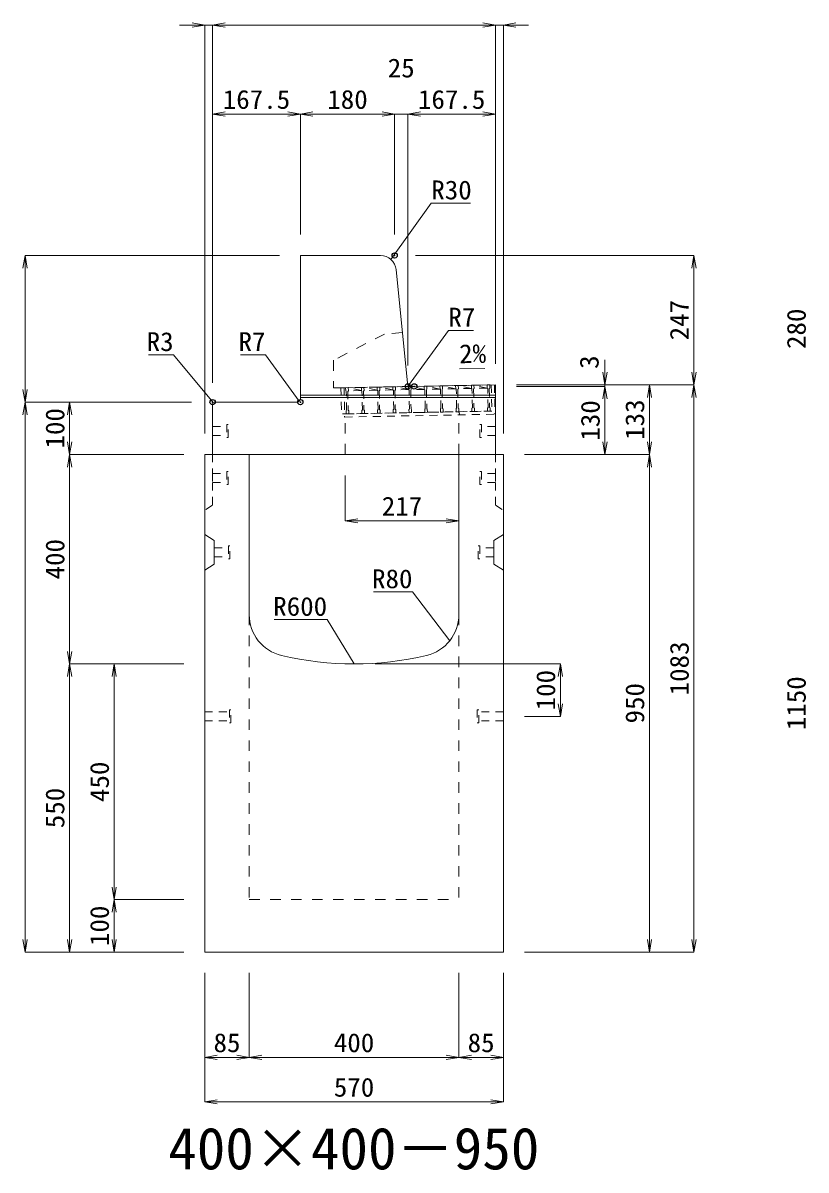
# Model space of a CAD drawing. Units: millimetres at full size; some dimension numbers follow another scale. Extents: x -18734 to 51600, y -18820 to 17820.
# Drawn here: x 31918 to 33413, y 11234 to 13424 of the extents above; entities that cross this region are included whole.
import ezdxf
from ezdxf.enums import TextEntityAlignment as Align

# ---------------------------------------------------------------- set-up
doc = ezdxf.new("R2010")
doc.units = ezdxf.units.MM
doc.header["$LTSCALE"] = 20
doc.header["$PDMODE"] = 32
doc.header["$PDSIZE"] = 10
doc.linetypes.add('USER1', pattern=[2, 1, -1])
doc.linetypes.add('USER2', pattern=[1.35, 0.75, -0.6])
for name, color, linetype, lineweight in [('インサート', 3, 'USER2', 9), ('グレーチング', 7, 'USER2', 5), ('受枠', 3, 'USER2', 9), ('寸法線', 7, 'Continuous', 13), ('引出線', 4, 'Continuous', 13), ('本体', 2, 'Continuous', 13), ('目地', 132, 'Continuous', 5)]:
    doc.layers.add(name, color=color, linetype=linetype, lineweight=lineweight)
doc.layers.add('作業エリア', color=11, linetype='Continuous')
doc.layers.add('文字', color=7, linetype='Continuous')
doc.styles.add('ＭＳ 明朝', font='')
doc.styles.get('ＭＳ 明朝').set_extended_font_data('MS Mincho')

# ---------------------------------------------------------------- blocks, each defined once
blk = doc.blocks.new('open_arrow')
at = {"color": 0, "linetype": 'Continuous', "lineweight": -2}
blk.add_lwpolyline([(7.5, 1.25), (0, 0), (7.5, -1.25)], dxfattribs=at)

msp = doc.modelspace()

# ---------------------------------------------------------------- linework, layer by layer
at = {"layer": 'インサート'}
for p, q in [((32280, 12653.5), (32307, 12653.5)), ((32280, 12653.5), (32280, 12636.5)), ((32310, 12657.5), (32307, 12657.5)), ((32307, 12657.5), (32307, 12632.5)), ((32310, 12632.5), (32310, 12657.5)), ((32790, 12657.5), (32793, 12657.5)), ((32790, 12632.5), (32790, 12657.5)), ((32793, 12657.5), (32793, 12632.5)), ((32820, 12653.5), (32793, 12653.5)), ((32820, 12653.5), (32820, 12636.5)), ((32280, 12636.5), (32307, 12636.5)), ((32307, 12632.5), (32310, 12632.5)), ((32793, 12632.5), (32790, 12632.5)), ((32820, 12636.5), (32793, 12636.5)), ((32280, 12563.5), (32307, 12563.5)), ((32280, 12563.5), (32280, 12546.5)), ((32310, 12567.5), (32307, 12567.5)), ((32307, 12567.5), (32307, 12542.5)), ((32310, 12542.5), (32310, 12567.5)), ((32790, 12567.5), (32793, 12567.5)), ((32790, 12542.5), (32790, 12567.5)), ((32793, 12567.5), (32793, 12542.5)), ((32820, 12563.5), (32793, 12563.5)), ((32820, 12563.5), (32820, 12546.5)), ((32280, 12546.5), (32307, 12546.5)), ((32307, 12542.5), (32310, 12542.5)), ((32793, 12542.5), (32790, 12542.5)), ((32820, 12546.5), (32793, 12546.5)), ((32283.2, 12421.5), (32310.2, 12421.5)), ((32283.2, 12421.5), (32283.2, 12404.5)), ((32313.2, 12425.5), (32310.2, 12425.5)), ((32310.2, 12425.5), (32310.2, 12400.5)), ((32313.2, 12400.5), (32313.2, 12425.5)), ((32786.8, 12425.5), (32789.8, 12425.5)), ((32786.8, 12400.5), (32786.8, 12425.5)), ((32789.8, 12425.5), (32789.8, 12400.5)), ((32816.8, 12421.5), (32789.8, 12421.5)), ((32816.8, 12421.5), (32816.8, 12404.5)), ((32283.2, 12404.5), (32310.2, 12404.5)), ((32310.2, 12400.5), (32313.2, 12400.5)), ((32789.8, 12400.5), (32786.8, 12400.5)), ((32816.8, 12404.5), (32789.8, 12404.5)), ((32315, 12112.5), (32312, 12112.5)), ((32312, 12112.5), (32312, 12087.5)), ((32315, 12087.5), (32315, 12112.5)), ((32788, 12112.5), (32785, 12112.5)), ((32785, 12112.5), (32785, 12087.5)), ((32788, 12087.5), (32788, 12112.5)), ((32265, 12108.5), (32312, 12108.5)), ((32265, 12108.5), (32265, 12091.5)), ((32265, 12091.5), (32312, 12091.5)), ((32835, 12108.5), (32788, 12108.5)), ((32835, 12091.5), (32788, 12091.5)), ((32835, 12091.5), (32835, 12108.5)), ((32312, 12087.5), (32315, 12087.5)), ((32785, 12087.5), (32788, 12087.5))]:
    msp.add_line(p, q, dxfattribs=at)
at = {"layer": 'グレーチング'}
for p, q in [((32533.97, 12727.46), (32808.92, 12732.79)), ((32564.08, 12722.05), (32538.97, 12727.56)), ((32594.07, 12722.63), (32568.96, 12728.14)), ((32624.07, 12723.21), (32598.96, 12728.72)), ((32654.06, 12723.79), (32628.95, 12729.3)), ((32684.06, 12724.37), (32658.95, 12729.88)), ((32714.05, 12724.95), (32688.94, 12730.46)), ((32744.05, 12725.53), (32718.93, 12731.04)), ((32744.05, 12725.53), (32719.05, 12725.05)), ((32774.04, 12726.11), (32748.93, 12731.62)), ((32774.04, 12726.11), (32749.05, 12725.63)), ((32804.04, 12726.69), (32778.92, 12732.2)), ((32804.04, 12726.69), (32779.04, 12726.21)), ((32564.08, 12722.05), (32539.08, 12721.56)), ((32594.07, 12722.63), (32569.08, 12722.14)), ((32624.07, 12723.21), (32599.07, 12722.72)), ((32654.06, 12723.79), (32629.07, 12723.3)), ((32684.06, 12724.37), (32659.06, 12723.88)), ((32714.05, 12724.95), (32689.06, 12724.46)), ((32534.94, 12677.47), (32809.89, 12682.79))]:
    msp.add_line(p, q, dxfattribs=at)
for points in [[(32533.97, 12727.46), (32538.97, 12727.56), (32539.08, 12721.56), (32538.1, 12720.54), (32538.8, 12684.55), (32539.82, 12683.57), (32539.94, 12677.57), (32534.94, 12677.47), (32534.82, 12683.47), (32535.8, 12684.49), (32535.1, 12720.48), (32534.09, 12721.47)], [(32568.8, 12685.13), (32569.81, 12684.15), (32569.93, 12678.15), (32564.93, 12678.05), (32564.82, 12684.05), (32565.8, 12685.07), (32565.1, 12721.07), (32564.08, 12722.05), (32563.96, 12728.04), (32568.96, 12728.14), (32569.08, 12722.14), (32568.1, 12721.12)], [(32598.79, 12685.71), (32599.81, 12684.73), (32599.92, 12678.73), (32594.93, 12678.63), (32594.81, 12684.63), (32595.79, 12685.65), (32595.09, 12721.65), (32594.07, 12722.63), (32593.96, 12728.62), (32598.96, 12728.72), (32599.07, 12722.72), (32598.09, 12721.7)], [(32628.78, 12686.29), (32629.8, 12685.31), (32629.92, 12679.31), (32624.92, 12679.21), (32624.8, 12685.21), (32625.78, 12686.23), (32625.09, 12722.23), (32624.07, 12723.21), (32623.95, 12729.21), (32628.95, 12729.3), (32629.07, 12723.3), (32628.09, 12722.28)], [(32658.78, 12686.87), (32659.8, 12685.89), (32659.91, 12679.89), (32654.91, 12679.8), (32654.8, 12685.79), (32655.78, 12686.81), (32655.08, 12722.81), (32654.06, 12723.79), (32653.95, 12729.79), (32658.95, 12729.88), (32659.06, 12723.88), (32658.08, 12722.86)], [(32685.77, 12687.39), (32685.08, 12723.39), (32684.06, 12724.37), (32683.94, 12730.37), (32688.94, 12730.46), (32689.06, 12724.46), (32688.08, 12723.45), (32688.77, 12687.45), (32689.79, 12686.47), (32689.91, 12680.47), (32684.91, 12680.38), (32684.79, 12686.37)], [(32715.77, 12687.97), (32715.07, 12723.97), (32714.05, 12724.95), (32713.94, 12730.95), (32718.93, 12731.04), (32719.05, 12725.05), (32718.07, 12724.03), (32718.77, 12688.03), (32719.79, 12687.05), (32719.9, 12681.05), (32714.9, 12680.96), (32714.79, 12686.96)], [(32749.05, 12725.63), (32748.06, 12724.61), (32748.76, 12688.61), (32749.78, 12687.63), (32749.9, 12681.63), (32744.9, 12681.54), (32744.78, 12687.54), (32745.76, 12688.56), (32745.07, 12724.55), (32744.05, 12725.53), (32743.93, 12731.53), (32748.93, 12731.62)], [(32779.04, 12726.21), (32778.06, 12725.19), (32778.76, 12689.19), (32779.78, 12688.21), (32779.89, 12682.21), (32774.89, 12682.12), (32774.78, 12688.12), (32775.76, 12689.14), (32775.06, 12725.13), (32774.04, 12726.11), (32773.92, 12732.11), (32778.92, 12732.2)], [(32804.89, 12682.7), (32804.77, 12688.7), (32805.75, 12689.72), (32805.05, 12725.71), (32804.04, 12726.69), (32803.92, 12732.69), (32808.92, 12732.79), (32809.03, 12726.79), (32808.05, 12725.77), (32808.75, 12689.77), (32809.77, 12688.79), (32809.89, 12682.79)]]:
    msp.add_lwpolyline(points, close=True, dxfattribs=at)
at = {"layer": '作業エリア'}
for p in [(32627.5, 12980), (32652.5, 12730), (32665, 12730), (32280, 12700), (32447.5, 12700)]:
    msp.add_point(p, dxfattribs=at)
at = {"layer": '受枠'}
for p, q in [((32524.97, 12727.29), (32817.92, 12732.96)), ((32524.97, 12727.29), (32525.94, 12677.3)), ((32530.97, 12727.41), (32532.05, 12671.42)), ((32811.92, 12732.84), (32812.89, 12682.85)), ((32817.92, 12732.96), (32819, 12676.97)), ((32812.89, 12682.85), (32525.94, 12677.3)), ((32532.05, 12671.42), (32819, 12676.97))]:
    msp.add_line(p, q, dxfattribs=at)
at = {"layer": '受枠', "linetype": 'Continuous'}
msp.add_line((32750.9, 12681.65), (32751.01, 12675.65), dxfattribs=at)
at = {"layer": '寸法線'}
for p, q in [((32328, 13419.95), (32217, 13419.95)), ((32265, 12640), (32265, 13419.95)), ((32280, 13419.95), (32820, 13419.95)), ((32280, 12737), (32280, 13419.95)), ((32280, 12737), (32280, 13419.95)), ((32772, 13419.95), (32883, 13419.95)), ((32820, 12773), (32820, 13419.95)), ((32820, 12773), (32820, 13419.95)), ((32835, 12640), (32835, 13419.95)), ((32280, 13249.95), (32447.5, 13249.95)), ((32280, 12737), (32280, 13249.95)), ((32447.5, 13020), (32447.5, 13249.95)), ((32447.5, 13249.95), (32627.5, 13249.95)), ((32447.5, 13020), (32447.5, 13249.95)), ((32579.5, 13249.95), (32700.5, 13249.95)), ((32627.5, 13020), (32627.5, 13249.95)), ((32627.5, 13020), (32627.5, 13249.95)), ((32652.5, 12770), (32652.5, 13249.95)), ((32652.5, 13249.95), (32820, 13249.95)), ((32652.5, 12770), (32652.5, 13249.95)), ((32820, 12773), (32820, 13249.95)), ((31922.06, 12980), (31922.06, 12700)), ((32407.5, 12980), (31922.06, 12980)), ((32667.5, 12980), (33198.78, 12980)), ((33198.78, 12980), (33198.78, 12733)), ((33028.78, 12781), (33028.78, 12682)), ((32860, 12733), (33028.78, 12733)), ((32860, 12733), (33113.78, 12733)), ((32860, 12733), (33198.78, 12733)), ((32860, 12733), (33198.78, 12733)), ((32860, 12730), (33028.78, 12730)), ((32860, 12730), (33028.78, 12730)), ((33028.78, 12730), (33028.78, 12600)), ((33113.78, 12733), (33113.78, 12600)), ((33198.78, 12733), (33198.78, 11650)), ((32240, 12700), (31922.06, 12700)), ((31922.06, 11650), (31922.06, 12700)), ((32240, 12700), (31922.06, 12700)), ((32007.06, 12600), (32007.06, 12700)), ((32240, 12700), (32007.06, 12700)), ((32007.06, 12600), (32007.06, 12200)), ((32225, 12600), (32007.06, 12600)), ((32225, 12600), (32007.06, 12600)), ((32875, 12600), (33028.78, 12600)), ((32875, 12600), (33113.78, 12600)), ((32875, 12600), (33113.78, 12600)), ((33113.78, 12600), (33113.78, 11650)), ((32533, 12560), (32533, 12473.33)), ((32533, 12473.33), (32750, 12473.33)), ((32225, 12200), (32007.06, 12200)), ((32007.06, 11650), (32007.06, 12200)), ((32225, 12200), (32007.06, 12200)), ((32092.06, 12200), (32092.06, 11750)), ((32225, 12200), (32092.06, 12200)), ((32590, 12200), (32943.78, 12200)), ((32943.78, 12200), (32943.78, 12100)), ((32875, 12100), (32943.78, 12100)), ((32225, 11750), (32092.06, 11750)), ((32092.06, 11750), (32092.06, 11650)), ((32225, 11750), (32092.06, 11750)), ((32225, 11650), (31922.06, 11650)), ((32225, 11650), (32007.06, 11650)), ((32225, 11650), (32092.06, 11650)), ((32875, 11650), (33113.78, 11650)), ((32875, 11650), (33198.78, 11650)), ((32265, 11610), (32265, 11448.84)), ((32265, 11610), (32265, 11363.84)), ((32350, 11610), (32350, 11448.84)), ((32350, 11610), (32350, 11448.84)), ((32750, 11610), (32750, 11448.84)), ((32750, 11610), (32750, 11448.84)), ((32835, 11610), (32835, 11448.84)), ((32835, 11610), (32835, 11363.84)), ((32265, 11448.84), (32350, 11448.84)), ((32350, 11448.84), (32750, 11448.84)), ((32750, 11448.84), (32835, 11448.84)), ((32265, 11363.84), (32835, 11363.84))]:
    msp.add_line(p, q, dxfattribs=at)
at = {"layer": '引出線'}
for points in [[(32620.48, 12972.24), (32697.4, 13079.93), (32772.08, 13079.93)], [(32654.14, 12731.81), (32730, 12837.02), (32777.93, 12837.02)], [(32280.88, 12699.12), (32205.62, 12790.3), (32157.89, 12790.3)], [(32445.45, 12702.05), (32380.97, 12790.3), (32333.04, 12790.3)], [(32751.14, 12763.26), (32799.85, 12764.23), (32751.11, 12763.26)], [(32732.76, 12244.42), (32661.5, 12337.53), (32586.83, 12337.53)], [(32550, 12200), (32498.63, 12284.75), (32397.63, 12284.75)]]:
    msp.add_lwpolyline(points, dxfattribs=at)
at = {"layer": '本体'}
for p, q in [((32447.5, 12980), (32447.5, 12707)), ((32600.35, 12980), (32447.5, 12980)), ((32651.87, 12736.3), (32630.2, 12952.99)), ((32665, 12730), (32658.83, 12730)), ((32665, 12730), (32820, 12733)), ((32820, 12600), (32820, 12733)), ((32280, 12697), (32280, 12600)), ((32440.5, 12700), (32283, 12700)), ((32265, 12600), (32265, 11650)), ((32350, 12600), (32265, 12600)), ((32820, 12600), (32280, 12600)), ((32350, 12600), (32350, 12294.04)), ((32750, 12294.04), (32750, 12600)), ((32835, 12600), (32750, 12600)), ((32835, 11650), (32835, 12600)), ((32265, 11650), (32835, 11650))]:
    msp.add_line(p, q, dxfattribs=at)
at = {"layer": '本体', "linetype": 'USER1'}
for p, q in [((32608, 12830), (32511, 12780)), ((32642.2, 12833), (32608, 12830)), ((32511, 12780), (32511, 12727.02)), ((32511, 12727.02), (32665, 12730)), ((32750, 12600), (32750, 12681.64)), ((32533, 12600), (32533, 12677.44))]:
    msp.add_line(p, q, dxfattribs=at)
at = {"layer": '本体', "linetype": 'USER2', "lineweight": 9}
for p, q in [((32280, 12600), (32280, 12503)), ((32820, 12600), (32820, 12503)), ((32280, 12503), (32265, 12493.5)), ((32820, 12503), (32835, 12493.5))]:
    msp.add_line(p, q, dxfattribs=at)
at = {"layer": '本体', "lineweight": 9}
for p, q in [((32265, 12447), (32283.2, 12435.5)), ((32835, 12447), (32816.8, 12435.5)), ((32283.2, 12435.5), (32283.2, 12390.5)), ((32816.8, 12435.5), (32816.8, 12390.5)), ((32265, 12379), (32283.2, 12390.5)), ((32835, 12379), (32816.8, 12390.5))]:
    msp.add_line(p, q, dxfattribs=at)
at = {"layer": '本体', "linetype": 'USER1', "lineweight": 15}
for p, q in [((32350, 12294.04), (32350, 11750)), ((32750, 12294.04), (32750, 11750)), ((32350, 11750), (32750, 11750))]:
    msp.add_line(p, q, dxfattribs=at)
at = {"layer": '本体'}
for centre, radius, start, end in [((32600.35, 12950), 30, 5.71059, 90), ((32658.83, 12737), 7, 185.71059, 270), ((32440.5, 12707), 7, 270, 0), ((32283, 12697), 3, 90, 180), ((32430, 12294.04), 80, 180, 256.65764), ((32670, 12294.04), 80, 283.34236, 0), ((32550, 12800), 600, 256.65764, 283.34236)]:
    msp.add_arc(centre, radius, start, end, dxfattribs=at)
at = {"layer": '目地'}
for p, q in [((32820, 12713), (32447.5, 12713)), ((32820, 12709), (32447.5, 12709))]:
    msp.add_line(p, q, dxfattribs=at)

# ---------------------------------------------------------------- block references
at = {"layer": '寸法線', "xscale": 3.2, "yscale": 3.2}
for p, rotation in [((32265, 13419.95), 180), ((32820, 13419.95), 180), ((32820, 13419.95), 180), ((32447.5, 13249.95), 180), ((32627.5, 13249.95), 180), ((32627.5, 13249.95), 180), ((32820, 13249.95), 180), ((31922.06, 12980), 270), ((33198.78, 12980), 270), ((33028.78, 12733), 90), ((33198.78, 12733), 90), ((33028.78, 12730), 270), ((33028.78, 12730), 270), ((33113.78, 12733), 270), ((33198.78, 12733), 270), ((31922.06, 12700), 90), ((31922.06, 12700), 270), ((32007.06, 12700), 270), ((32007.06, 12600), 90), ((33028.78, 12600), 90), ((33113.78, 12600), 90), ((32007.06, 12600), 270), ((33113.78, 12600), 270), ((32750, 12473.33), 180), ((32007.06, 12200), 90), ((32007.06, 12200), 270), ((32092.06, 12200), 270), ((32943.78, 12200), 270), ((32943.78, 12100), 90), ((32092.06, 11750), 90), ((32092.06, 11750), 270), ((31922.06, 11650), 90), ((32007.06, 11650), 90), ((32092.06, 11650), 90), ((33113.78, 11650), 90), ((33198.78, 11650), 90), ((32350, 11448.84), 180), ((32750, 11448.84), 180), ((32835, 11448.84), 180), ((32835, 11363.84), 180)]:
    msp.add_blockref('open_arrow', p, dxfattribs=dict(at, rotation=rotation))
for p in [(32280, 13419.95), (32280, 13419.95), (32835, 13419.95), (32280, 13249.95), (32447.5, 13249.95), (32652.5, 13249.95), (32652.5, 13249.95), (32533, 12473.33), (32265, 11448.84), (32350, 11448.84), (32750, 11448.84), (32265, 11363.84)]:
    msp.add_blockref('open_arrow', p, dxfattribs=at)
at = {"layer": '引出線', "xscale": 0.0533, "yscale": 0.0533}
for p, rotation in [((32620.48, 12972.24), 54.5), ((32751.14, 12763.26), 1.1), ((32654.14, 12731.81), 54.2), ((32280.88, 12699.12), 129.5), ((32445.45, 12702.05), 126.2), ((32732.76, 12244.42), 127.4), ((32550, 12200), 121.2)]:
    msp.add_blockref('open_arrow', p, dxfattribs=dict(at, rotation=rotation))

# ---------------------------------------------------------------- texts
at = {"layer": '寸法線', "style": 'ＭＳ 明朝', "width": 1.05}
for s, p in [('25', (32640, 13337.95)), ('167.5', (32363.75, 13277.95)), ('180', (32537.5, 13277.95)), ('167.5', (32736.25, 13277.95)), ('217', (32641.5, 12501.33)), ('85', (32307.5, 11476.84)), ('400', (32550, 11476.84)), ('85', (32792.5, 11476.84)), ('570', (32550, 11391.84))]:
    msp.add_text(s, height=36.03, dxfattribs=at).set_placement(p, align=Align.MIDDLE_CENTER)
for s, p in [('247', (33170.78, 12856.5)), ('280', (33394.06, 12840)), ('3', (32998.78, 12776.34)), ('100', (31979.06, 12650)), ('130', (33000.78, 12665)), ('133', (33085.78, 12666.5)), ('400', (31979.06, 12400)), ('1083', (33170.78, 12191.5)), ('100', (32915.78, 12150)), ('950', (33085.78, 12125)), ('1150', (33394.06, 12125)), ('450', (32064.06, 11975)), ('550', (31979.06, 11925)), ('100', (32064.06, 11700))]:
    msp.add_text(s, height=36.03, rotation=90, dxfattribs=at).set_placement(p, align=Align.MIDDLE_CENTER)
at = {"layer": '引出線', "style": 'ＭＳ 明朝', "width": 1.05}
for s, p in [('R30', (32697.4, 13123.13)), ('R7', (32730, 12880.22))]:
    msp.add_text(s, height=36.03, dxfattribs=at).set_placement(p, align=Align.TOP_LEFT)
for s, p in [('R3', (32205.62, 12833.5)), ('R7', (32380.97, 12833.5)), ('R80', (32661.5, 12380.73)), ('R600', (32498.63, 12327.95))]:
    msp.add_text(s, height=36.03, dxfattribs=at).set_placement(p, align=Align.TOP_RIGHT)
msp.add_text('2%', height=36.03, rotation=1.146, dxfattribs=at).set_placement((32750.17, 12810.15), align=Align.TOP_LEFT)
at = {"layer": '文字', "style": 'ＭＳ 明朝'}
msp.add_text('400×400－950', height=80.06, dxfattribs=at).set_placement((32549.52, 11275.03), align=Align.MIDDLE_CENTER)

doc.saveas('drawing.dxf')
